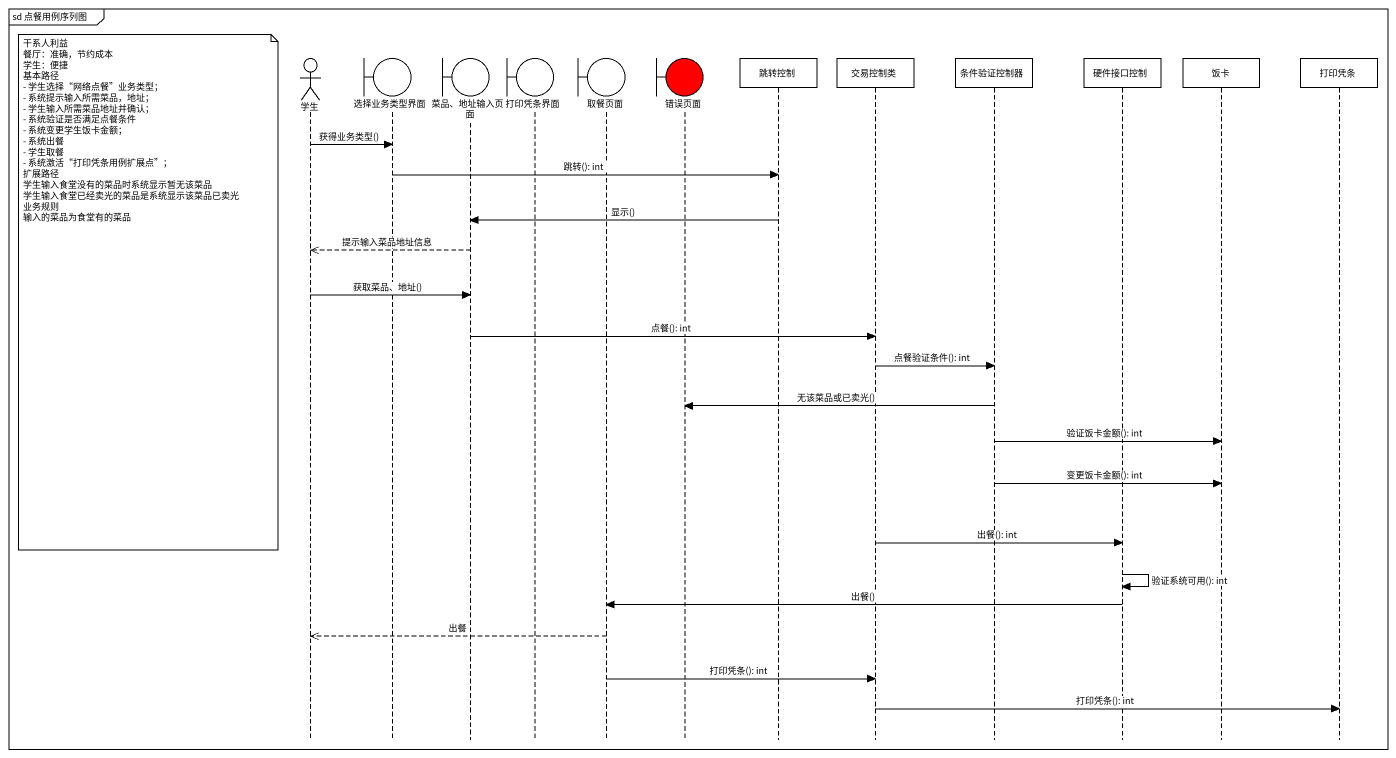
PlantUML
@startuml
mainframe sd 点餐用例序列图
hide footbox
actor 学生
boundary 选择业务类型界面
boundary "菜品、地址输入页面" as 菜品_地址输入页面
boundary 打印凭条界面
boundary 取餐页面
boundary 错误页面 #FF0000
participant 跳转控制
participant 交易控制类
participant 条件验证控制器
participant 硬件接口控制
participant 饭卡
participant 打印凭条

学生 -> 选择业务类型界面 : 获得业务类型()
选择业务类型界面 -> 跳转控制 : 跳转(): int
跳转控制 -> 菜品_地址输入页面 : 显示()
菜品_地址输入页面 -->> 学生 : 提示输入菜品地址信息
note left of 学生
  干系人利益
  餐厅：准确，节约成本
  学生：便捷
  基本路径
  - 学生选择“网络点餐”业务类型；
  - 系统提示输入所需菜品，地址；
  - 学生输入所需菜品地址并确认；
  - 系统验证是否满足点餐条件
  - 系统变更学生饭卡金额；
  - 系统出餐
  - 学生取餐
  - 系统激活“打印凭条用例扩展点”；
  扩展路径
  学生输入食堂没有的菜品时系统显示暂无该菜品
  学生输入食堂已经卖光的菜品是系统显示该菜品已卖光
  业务规则
  输入的菜品为食堂有的菜品
end note
学生 -> 菜品_地址输入页面 : 获取菜品、地址()
菜品_地址输入页面 -> 交易控制类 : 点餐(): int
交易控制类 -> 条件验证控制器 : 点餐验证条件(): int
条件验证控制器 -> 错误页面 : 无该菜品或已卖光()
条件验证控制器 -> 饭卡 : 验证饭卡金额(): int
条件验证控制器 -> 饭卡 : 变更饭卡金额(): int
交易控制类 -> 硬件接口控制 : 出餐(): int
硬件接口控制 -> 硬件接口控制 : 验证系统可用(): int
硬件接口控制 -> 取餐页面 : 出餐()
取餐页面 -->> 学生 : 出餐
取餐页面 -> 交易控制类 : 打印凭条(): int
交易控制类 -> 打印凭条 : 打印凭条(): int
@enduml
